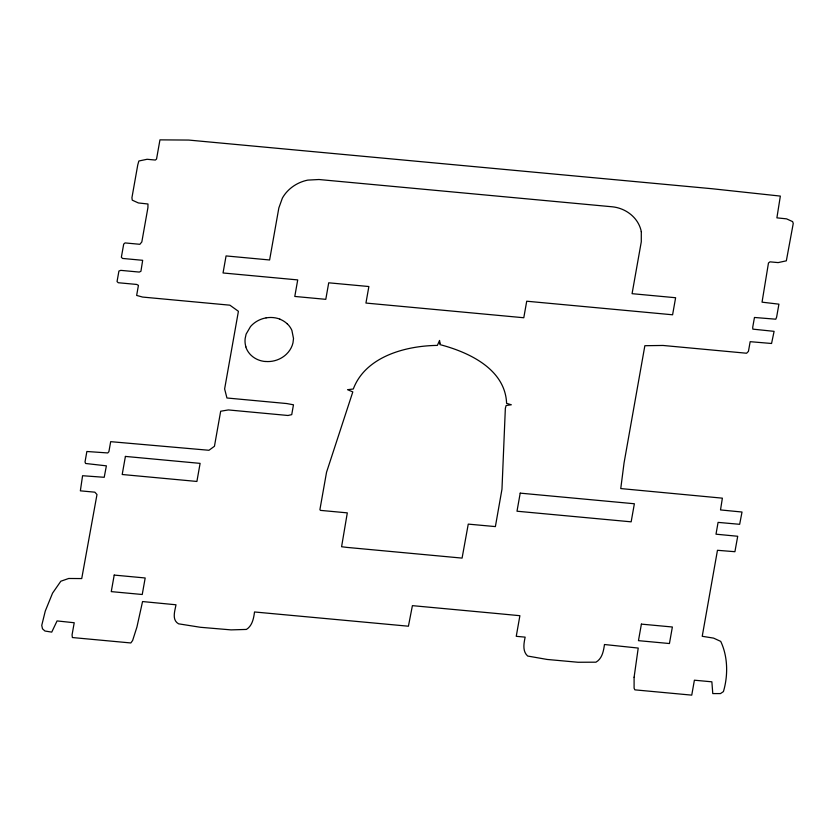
<?xml version="1.0" encoding="UTF-8"?>
<svg xmlns="http://www.w3.org/2000/svg" width="835" height="835" viewBox="0 0 835 835"><rect width="100%" height="100%" fill="white"/><g stroke="black" fill="none" stroke-linecap="round" stroke-linejoin="round"><path stroke-width="1.25" d="M245.761 346.786A24.539 21.919 -16.1 0 0 256.46 359.04A24.361 21.762 -16.1 0 0 265.342 361.524M245.918 346.869A24.361 21.762 -16.1 0 1 245.166 338.499L246.116 334.115L250.521 326.558A24.57 21.95 -16.1 0 1 257.43 320.964A24.351 21.752 -16.1 0 1 266.052 317.895M266.135 317.874A24.57 21.95 -16.1 0 1 279.965 319.158M279.819 319.179A24.351 21.752 -16.1 0 1 287.083 323.719M265.426 361.461A24.34 21.752 -16.1 0 0 279.099 359.133A24.539 21.919 -16.1 0 0 286.436 354.176A24.34 21.752 -16.1 0 0 292.97 342.893L293.513 338.53L291.895 330.409A24.57 21.95 -16.1 0 0 287.156 323.719M634.099 677.248L634.099 688.197L634.84 689.846L691.745 695.137L694.396 680.201L711.869 681.819L712.777 693.582L720.48 693.582L723.423 691.599C728.162 675.651 727.984 656.717 720.72 641.395L713.591 638.117L702.225 636.291L717.463 550.296L734.915 551.705L737.712 536.268L716.002 534.191L718.079 522.386L739.664 524.307L742.012 512.032L720.511 509.924L722.379 498.161L620.749 488.569L624.058 462.903L644.86 345.711L662.99 345.46L746.605 353.236L748.442 351.368L750.164 341.682L771.561 343.488L774.097 331.349L752.826 329.136L752.721 327.268L754.464 317.467L775.788 319.2L776.634 317.06L778.919 304.17L762.042 302.166L768.471 263.004L769.964 261.846L778.136 262.597L786.34 260.823L793.25 223.467L792.634 221.619L786.539 218.853L776.894 217.851L780.349 196.089L712.14 188.741L188.7 140.061L159.955 139.862L156.542 159.057L155.341 160.049L147.096 159.276L138.86 160.998L137.765 164.892L131.93 197.718L132.243 200.149L138.391 202.957L147.972 204.001L147.92 207.644L141.825 241.941L139.883 244.3L125.052 242.922L123.695 244.112L121.357 257.274L122.578 258.443L142.67 260.311L140.927 271.291L139.257 272.074L120.814 270.363L118.925 271.031L117.046 281.562L118.267 282.731L136.7 284.443L138.433 285.351L136.648 295.433L142.576 297.062L229.886 305.182L238.413 311.288L224.625 388.943L226.943 397.992L286.687 403.545L293.471 404.798L291.728 414.64L287.992 415.486L228.352 409.933L220.67 411.237L214.449 446.276L208.969 450.274L110.679 441.663L108.905 451.672L107.767 452.946L86.871 451.495L85.024 461.922L85.567 463.477L106.389 465.846L104.208 477.296L82.571 475.72L80.358 490.834L94.846 492.18L96.985 494.529L81.726 578.572L68.71 578.478L60.83 581.223L52.553 593.153L45.278 611.043L41.75 625.384L42.502 628.828L44.954 631.02L51.739 632.116L57.072 620.927L74.221 622.743L72.061 634.882L72.384 637.543L130.834 642.96L132.629 640.487L136.919 627.075L142.555 601.555L175.987 604.78C174.943 610.865 171.551 619.873 178.554 623.818L200.4 627.283L231.055 629.882L246.429 629.433C252.327 625.718 253.694 618.359 254.518 611.971L408.419 626.208L412.406 605.646L496.167 613.443L519.892 615.698L516.249 636.312L525.152 637.147C523.848 643.378 522.292 651.258 527.678 656.039L547.144 659.452L578.018 662.259L595.94 662.186C602.202 658.627 603.548 651.039 604.467 644.516L638.222 648.064L634.099 677.248M641.301 231.608L641.29 241.785L632.074 293.68L675.619 297.73L672.592 314.785L526.718 301.216L523.785 317.749L365.939 303.063L368.872 286.53L328.719 282.804L325.786 299.337L294.786 296.446L297.719 279.913L223.039 272.972L226.066 255.927L269.611 259.977L278.848 207.936L282.376 198.104A35.321 31.563 -16.1 0 1 307.781 180.109L318.98 179.515L612.41 206.809C626.041 208.218 638.545 217.841 641.301 231.608M439.961 343.195L439.92 344.605C468.832 352.182 505.227 369.039 506.605 403.347L511.323 404.777L506.125 405.497L505.352 408.336L501.971 489.206L495.385 526.593L468.258 524.119L462.079 558.104L347.151 547.416L341.588 546.737L347.308 512.867L320.421 510.373L319.909 509.611L326.537 472.266L352.808 391.907L347.537 389.684L353.299 389.016C365.49 356.482 405.852 345.742 437.383 345.408L439.565 340.44L439.961 343.195M125.407 456.421L122.202 474.499L196.903 481.451L200.108 463.373L125.407 456.421M114.207 575.085L111.264 591.618L142.242 594.499L145.186 577.977L114.207 575.085M520.205 493.141L517.001 511.218L631.156 521.833L634.37 503.755L520.205 493.141M641.395 624.121L638.462 640.654L669.44 643.534L672.373 627.001L641.395 624.121"/></g></svg>
